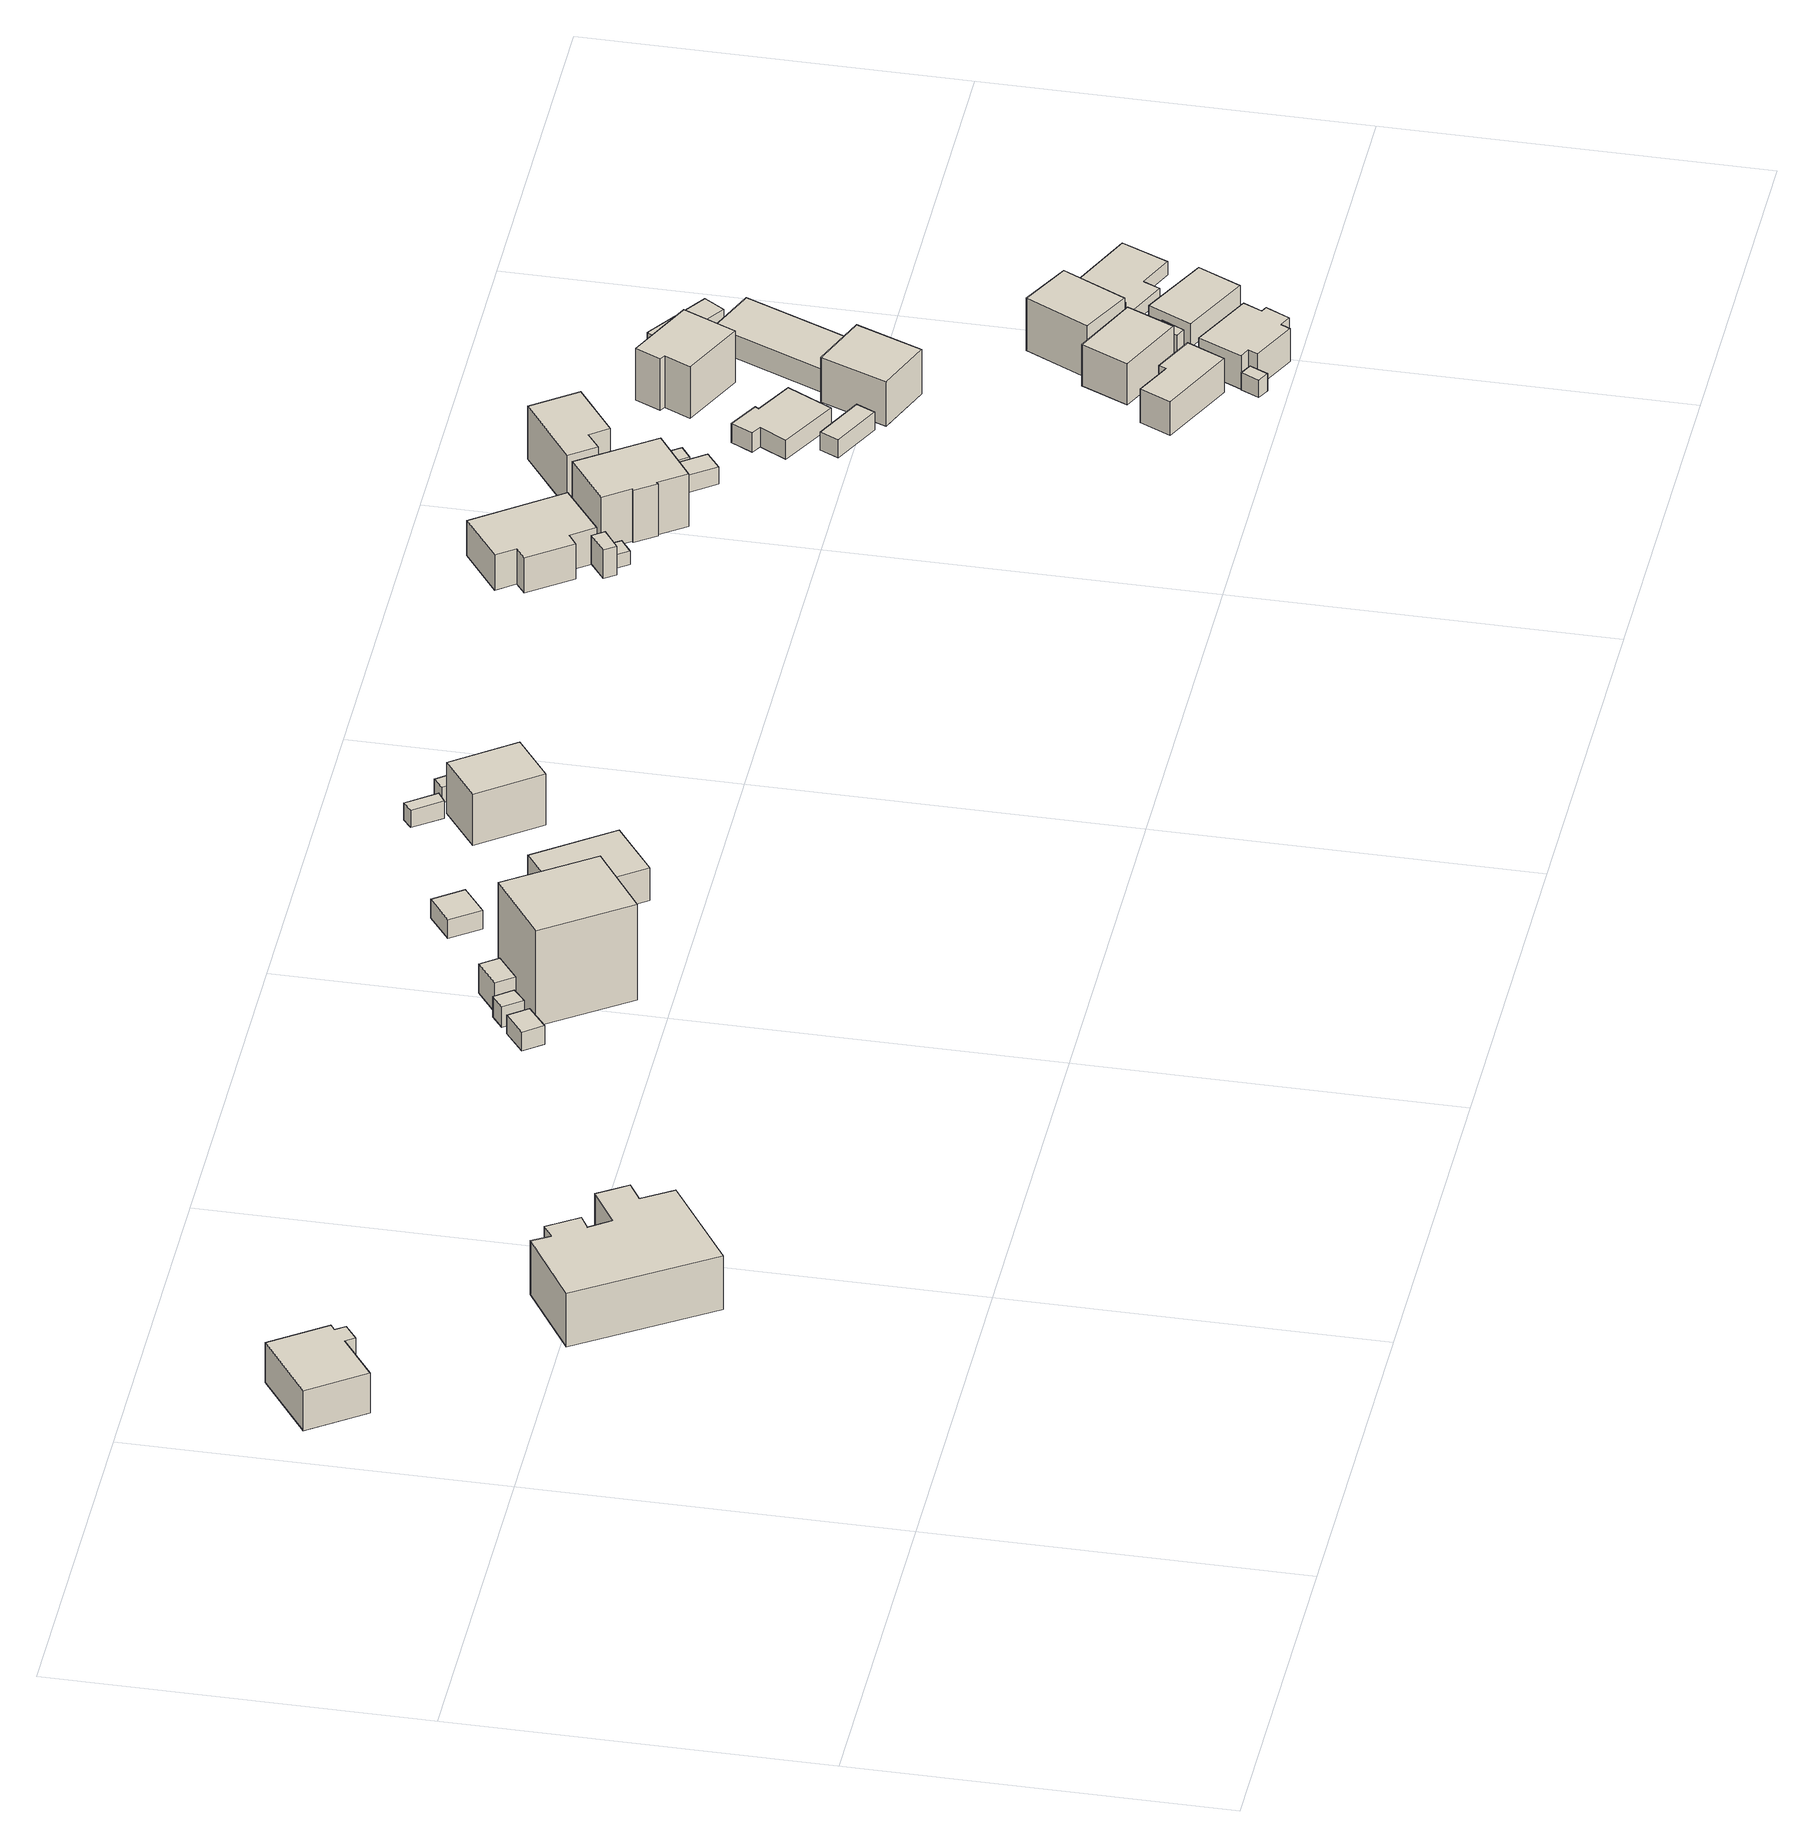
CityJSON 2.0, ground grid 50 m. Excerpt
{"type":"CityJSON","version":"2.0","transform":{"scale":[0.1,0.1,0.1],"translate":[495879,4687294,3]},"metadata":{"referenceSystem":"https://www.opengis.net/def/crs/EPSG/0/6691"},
"CityObjects":{
"building1":{"type":"Building","attributes":{"usage":"411","yearOfConstruction":2002,"measuredHeight":7.2,"storeysAboveGround":1,"storeysBelowGround":9999,"BuildingDetailAttribute.siteArea":223,"BuildingDetailAttribute.totalFloorArea":90,"BuildingDetailAttribute.buildingFootprintArea":94,"BuildingDetailAttribute.buildingRoofEdgeArea":103.8,"BuildingDetailAttribute.buildingStructureOrgType":"1","BuildingDetailAttribute.fireproofStructureType":"1003","BuildingDetailAttribute.urbanPlanType":"21","BuildingDetailAttribute.areaClassificationType":"22","BuildingDetailAttribute.districtsAndZonesType":"5","BuildingDetailAttribute.landUseType":"261","BuildingDetailAttribute.buildingCoverageRate":42,"BuildingDetailAttribute.floorAreaRate":40,"BuildingDetailAttribute.specifiedBuildingCoverageRate":60,"BuildingDetailAttribute.specifiedFloorAreaRate":200,"BuildingDetailAttribute.surveyYear":2018,"BuildingIDAttribute.prefecture":"01","BuildingIDAttribute.city":"01205","RealEstateIDAttribute.realEstateIDOfBuilding":"4302001128869-0000","RealEstateIDAttribute.numberOfRealEstateIDOfLand":1,"RealEstateIDAttribute.realEstateIDOfLand":"4302001126643-0000","RealEstateIDAttribute.matchingScore":96},"geometry":[{"type":"Solid","lod":"1","boundaries":[[[[0,1,2,3,4,5,6,7]],[[6,8,9,7]],[[5,10,8,6]],[[4,11,10,5]],[[3,12,11,4]],[[2,13,12,3]],[[1,14,13,2]],[[0,15,14,1]],[[7,9,15,0]],[[8,10,11,12,13,14,15,9]]]]}]},
"building2":{"type":"Building","attributes":{"usage":"422","yearOfConstruction":1967,"measuredHeight":13.9,"storeysAboveGround":2,"storeysBelowGround":9999,"BuildingDetailAttribute.siteArea":875,"BuildingDetailAttribute.totalFloorArea":484,"BuildingDetailAttribute.buildingFootprintArea":242,"BuildingDetailAttribute.buildingRoofEdgeArea":300.8,"BuildingDetailAttribute.buildingStructureOrgType":"2","BuildingDetailAttribute.fireproofStructureType":"1002","BuildingDetailAttribute.urbanPlanType":"21","BuildingDetailAttribute.areaClassificationType":"22","BuildingDetailAttribute.districtsAndZonesType":"5","BuildingDetailAttribute.landUseType":"261","BuildingDetailAttribute.buildingCoverageRate":28,"BuildingDetailAttribute.floorAreaRate":55,"BuildingDetailAttribute.specifiedBuildingCoverageRate":60,"BuildingDetailAttribute.specifiedFloorAreaRate":200,"BuildingDetailAttribute.surveyYear":2018,"LandSlideRiskAttribute.description":"1","LandSlideRiskAttribute.areaType":"2","BuildingIDAttribute.prefecture":"01","BuildingIDAttribute.city":"01205","RealEstateIDAttribute.realEstateIDOfBuilding":"4302000089594-0000","RealEstateIDAttribute.numberOfRealEstateIDOfLand":2,"RealEstateIDAttribute.realEstateIDOfLand":"4302000094740-0000","RealEstateIDAttribute.matchingScore":83},"geometry":[{"type":"Solid","lod":"1","boundaries":[[[[16,17,18,19,20,21,22,23,24,25,26,27]],[[26,28,29,27]],[[25,30,28,26]],[[24,31,30,25]],[[23,32,31,24]],[[22,33,32,23]],[[21,34,33,22]],[[20,35,34,21]],[[19,36,35,20]],[[18,37,36,19]],[[17,38,37,18]],[[16,39,38,17]],[[27,29,39,16]],[[28,30,31,32,33,34,35,36,37,38,39,29]]]]}]},
"building3":{"type":"Building","attributes":{"usage":"461","yearOfConstruction":"0001","measuredHeight":3,"storeysAboveGround":9999,"storeysBelowGround":9999,"BuildingDetailAttribute.siteArea":-9999,"BuildingDetailAttribute.totalFloorArea":-9999,"BuildingDetailAttribute.buildingFootprintArea":-9999,"BuildingDetailAttribute.buildingRoofEdgeArea":-9999,"BuildingDetailAttribute.buildingStructureOrgType":"9","BuildingDetailAttribute.fireproofStructureType":"1011","BuildingDetailAttribute.urbanPlanType":"21","BuildingDetailAttribute.areaClassificationType":"22","BuildingDetailAttribute.districtsAndZonesType":"99","BuildingDetailAttribute.landUseType":"231","BuildingDetailAttribute.buildingCoverageRate":-9999,"BuildingDetailAttribute.floorAreaRate":-9999,"BuildingDetailAttribute.specifiedBuildingCoverageRate":-9999,"BuildingDetailAttribute.specifiedFloorAreaRate":-9999,"BuildingDetailAttribute.surveyYear":2018,"LandSlideRiskAttribute.description":"1","LandSlideRiskAttribute.areaType":"2","BuildingIDAttribute.prefecture":"01","BuildingIDAttribute.city":"01205"},"geometry":[{"type":"Solid","lod":"1","boundaries":[[[[40,41,42,43]],[[42,44,45,43]],[[41,46,44,42]],[[40,47,46,41]],[[43,45,47,40]],[[44,46,47,45]]]]}]},
"building4":{"type":"Building","attributes":{"usage":"461","yearOfConstruction":"0001","measuredHeight":3.2,"storeysAboveGround":9999,"storeysBelowGround":9999,"BuildingDetailAttribute.siteArea":-9999,"BuildingDetailAttribute.totalFloorArea":-9999,"BuildingDetailAttribute.buildingFootprintArea":-9999,"BuildingDetailAttribute.buildingRoofEdgeArea":-9999,"BuildingDetailAttribute.buildingStructureOrgType":"9","BuildingDetailAttribute.fireproofStructureType":"1011","BuildingDetailAttribute.urbanPlanType":"21","BuildingDetailAttribute.areaClassificationType":"22","BuildingDetailAttribute.districtsAndZonesType":"99","BuildingDetailAttribute.landUseType":"231","BuildingDetailAttribute.buildingCoverageRate":-9999,"BuildingDetailAttribute.floorAreaRate":-9999,"BuildingDetailAttribute.specifiedBuildingCoverageRate":-9999,"BuildingDetailAttribute.specifiedFloorAreaRate":-9999,"BuildingDetailAttribute.surveyYear":2018,"LandSlideRiskAttribute.description":"1","LandSlideRiskAttribute.areaType":"2","BuildingIDAttribute.prefecture":"01","BuildingIDAttribute.city":"01205"},"geometry":[{"type":"Solid","lod":"1","boundaries":[[[[48,49,50,51]],[[50,52,53,51]],[[49,54,52,50]],[[48,55,54,49]],[[51,53,55,48]],[[52,54,55,53]]]]}]},
"building5":{"type":"Building","attributes":{"usage":"461","yearOfConstruction":"0001","measuredHeight":6.5,"storeysAboveGround":9999,"storeysBelowGround":9999,"BuildingDetailAttribute.siteArea":-9999,"BuildingDetailAttribute.totalFloorArea":-9999,"BuildingDetailAttribute.buildingFootprintArea":-9999,"BuildingDetailAttribute.buildingRoofEdgeArea":-9999,"BuildingDetailAttribute.buildingStructureOrgType":"9","BuildingDetailAttribute.fireproofStructureType":"1011","BuildingDetailAttribute.urbanPlanType":"21","BuildingDetailAttribute.areaClassificationType":"22","BuildingDetailAttribute.districtsAndZonesType":"99","BuildingDetailAttribute.landUseType":"231","BuildingDetailAttribute.buildingCoverageRate":-9999,"BuildingDetailAttribute.floorAreaRate":-9999,"BuildingDetailAttribute.specifiedBuildingCoverageRate":-9999,"BuildingDetailAttribute.specifiedFloorAreaRate":-9999,"BuildingDetailAttribute.surveyYear":2018,"LandSlideRiskAttribute.description":"1","LandSlideRiskAttribute.areaType":"2","BuildingIDAttribute.prefecture":"01","BuildingIDAttribute.city":"01205"},"geometry":[{"type":"Solid","lod":"1","boundaries":[[[[56,57,58,59]],[[58,60,61,59]],[[57,62,60,58]],[[56,63,62,57]],[[59,61,63,56]],[[60,62,63,61]]]]}]},
"building6":{"type":"Building","attributes":{"usage":"411","yearOfConstruction":2007,"measuredHeight":18.4,"storeysAboveGround":1,"storeysBelowGround":9999,"BuildingDetailAttribute.siteArea":398,"BuildingDetailAttribute.totalFloorArea":96,"BuildingDetailAttribute.buildingFootprintArea":98,"BuildingDetailAttribute.buildingRoofEdgeArea":152.4,"BuildingDetailAttribute.buildingStructureOrgType":"1","BuildingDetailAttribute.fireproofStructureType":"1003","BuildingDetailAttribute.urbanPlanType":"21","BuildingDetailAttribute.areaClassificationType":"22","BuildingDetailAttribute.districtsAndZonesType":"5","BuildingDetailAttribute.landUseType":"261","BuildingDetailAttribute.buildingCoverageRate":25,"BuildingDetailAttribute.floorAreaRate":24,"BuildingDetailAttribute.specifiedBuildingCoverageRate":60,"BuildingDetailAttribute.specifiedFloorAreaRate":200,"BuildingDetailAttribute.surveyYear":2018,"LandSlideRiskAttribute.description":"1","LandSlideRiskAttribute.areaType":"2","BuildingIDAttribute.prefecture":"01","BuildingIDAttribute.city":"01205","RealEstateIDAttribute.realEstateIDOfBuilding":"4302000089587-0000","RealEstateIDAttribute.numberOfRealEstateIDOfLand":3,"RealEstateIDAttribute.realEstateIDOfLand":"4302000094692-0000","RealEstateIDAttribute.matchingScore":97},"geometry":[{"type":"Solid","lod":"1","boundaries":[[[[64,65,66,67]],[[66,68,69,67]],[[65,70,68,66]],[[64,71,70,65]],[[67,69,71,64]],[[68,70,71,69]]]]}]},
"building7":{"type":"Building","attributes":{"usage":"461","yearOfConstruction":"0001","measuredHeight":3.2,"storeysAboveGround":9999,"storeysBelowGround":9999,"BuildingDetailAttribute.siteArea":-9999,"BuildingDetailAttribute.totalFloorArea":-9999,"BuildingDetailAttribute.buildingFootprintArea":-9999,"BuildingDetailAttribute.buildingRoofEdgeArea":-9999,"BuildingDetailAttribute.buildingStructureOrgType":"9","BuildingDetailAttribute.fireproofStructureType":"1011","BuildingDetailAttribute.urbanPlanType":"21","BuildingDetailAttribute.areaClassificationType":"22","BuildingDetailAttribute.districtsAndZonesType":"99","BuildingDetailAttribute.landUseType":"231","BuildingDetailAttribute.buildingCoverageRate":-9999,"BuildingDetailAttribute.floorAreaRate":-9999,"BuildingDetailAttribute.specifiedBuildingCoverageRate":-9999,"BuildingDetailAttribute.specifiedFloorAreaRate":-9999,"BuildingDetailAttribute.surveyYear":2018,"LandSlideRiskAttribute.description":"1","LandSlideRiskAttribute.areaType":"1","BuildingIDAttribute.prefecture":"01","BuildingIDAttribute.city":"01205"},"geometry":[{"type":"Solid","lod":"1","boundaries":[[[[72,73,74,75]],[[74,76,77,75]],[[73,78,76,74]],[[72,79,78,73]],[[75,77,79,72]],[[76,78,79,77]]]]}]},
"building8":{"type":"Building","attributes":{"usage":"411","yearOfConstruction":"0001","measuredHeight":6,"storeysAboveGround":9999,"storeysBelowGround":9999,"BuildingDetailAttribute.siteArea":397,"BuildingDetailAttribute.totalFloorArea":-9999,"BuildingDetailAttribute.buildingFootprintArea":-9999,"BuildingDetailAttribute.buildingRoofEdgeArea":109.6,"BuildingDetailAttribute.buildingStructureOrgType":"9","BuildingDetailAttribute.fireproofStructureType":"1011","BuildingDetailAttribute.urbanPlanType":"21","BuildingDetailAttribute.areaClassificationType":"22","BuildingDetailAttribute.districtsAndZonesType":"5","BuildingDetailAttribute.landUseType":"261","BuildingDetailAttribute.buildingCoverageRate":-9999,"BuildingDetailAttribute.floorAreaRate":-9999,"BuildingDetailAttribute.specifiedBuildingCoverageRate":60,"BuildingDetailAttribute.specifiedFloorAreaRate":200,"BuildingDetailAttribute.surveyYear":2018,"LandSlideRiskAttribute.description":"1","LandSlideRiskAttribute.areaType":"2","BuildingIDAttribute.prefecture":"01","BuildingIDAttribute.city":"01205","RealEstateIDAttribute.realEstateIDOfBuilding":"4302001142659-0000","RealEstateIDAttribute.numberOfRealEstateIDOfLand":1,"RealEstateIDAttribute.realEstateIDOfLand":"4302001136268-0000","RealEstateIDAttribute.matchingScore":95},"geometry":[{"type":"Solid","lod":"1","boundaries":[[[[80,81,82,83]],[[82,84,85,83]],[[81,86,84,82]],[[80,87,86,81]],[[83,85,87,80]],[[84,86,87,85]]]]}]},
"building9":{"type":"Building","attributes":{"usage":"411","yearOfConstruction":2006,"measuredHeight":8,"storeysAboveGround":1,"storeysBelowGround":9999,"BuildingDetailAttribute.siteArea":245,"BuildingDetailAttribute.totalFloorArea":148,"BuildingDetailAttribute.buildingFootprintArea":77,"BuildingDetailAttribute.buildingRoofEdgeArea":73.9,"BuildingDetailAttribute.buildingStructureOrgType":"1","BuildingDetailAttribute.fireproofStructureType":"1003","BuildingDetailAttribute.urbanPlanType":"21","BuildingDetailAttribute.areaClassificationType":"22","BuildingDetailAttribute.districtsAndZonesType":"5","BuildingDetailAttribute.landUseType":"261","BuildingDetailAttribute.buildingCoverageRate":31,"BuildingDetailAttribute.floorAreaRate":60,"BuildingDetailAttribute.specifiedBuildingCoverageRate":60,"BuildingDetailAttribute.specifiedFloorAreaRate":200,"BuildingDetailAttribute.surveyYear":2018,"TsunamiRiskAttribute.description":"1","TsunamiRiskAttribute.rank":"1","TsunamiRiskAttribute.depth":0.04,"BuildingIDAttribute.prefecture":"01","BuildingIDAttribute.city":"01205","RealEstateIDAttribute.realEstateIDOfBuilding":"4302001138554-0000","RealEstateIDAttribute.numberOfRealEstateIDOfLand":1,"RealEstateIDAttribute.realEstateIDOfLand":"4302001136270-0000","RealEstateIDAttribute.matchingScore":91},"geometry":[{"type":"Solid","lod":"1","boundaries":[[[[88,89,90,91]],[[90,92,93,91]],[[89,94,92,90]],[[88,95,94,89]],[[91,93,95,88]],[[92,94,95,93]]]]}]},
"building10":{"type":"Building","attributes":{"usage":"461","yearOfConstruction":"0001","measuredHeight":2.6,"storeysAboveGround":9999,"storeysBelowGround":9999,"BuildingDetailAttribute.siteArea":-9999,"BuildingDetailAttribute.totalFloorArea":-9999,"BuildingDetailAttribute.buildingFootprintArea":-9999,"BuildingDetailAttribute.buildingRoofEdgeArea":-9999,"BuildingDetailAttribute.buildingStructureOrgType":"9","BuildingDetailAttribute.fireproofStructureType":"1011","BuildingDetailAttribute.urbanPlanType":"21","BuildingDetailAttribute.areaClassificationType":"22","BuildingDetailAttribute.districtsAndZonesType":"99","BuildingDetailAttribute.landUseType":"231","BuildingDetailAttribute.buildingCoverageRate":-9999,"BuildingDetailAttribute.floorAreaRate":-9999,"BuildingDetailAttribute.specifiedBuildingCoverageRate":-9999,"BuildingDetailAttribute.specifiedFloorAreaRate":-9999,"BuildingDetailAttribute.surveyYear":2018,"TsunamiRiskAttribute.description":"1","TsunamiRiskAttribute.rank":"1","TsunamiRiskAttribute.depth":0.04,"LandSlideRiskAttribute.description":"1","LandSlideRiskAttribute.areaType":"1","BuildingIDAttribute.prefecture":"01","BuildingIDAttribute.city":"01205"},"geometry":[{"type":"Solid","lod":"1","boundaries":[[[[96,97,98,99]],[[98,100,101,99]],[[97,102,100,98]],[[96,103,102,97]],[[99,101,103,96]],[[100,102,103,101]]]]}]},
"building11":{"type":"Building","attributes":{"usage":"461","yearOfConstruction":"0001","measuredHeight":2.6,"storeysAboveGround":9999,"storeysBelowGround":9999,"BuildingDetailAttribute.siteArea":-9999,"BuildingDetailAttribute.totalFloorArea":-9999,"BuildingDetailAttribute.buildingFootprintArea":-9999,"BuildingDetailAttribute.buildingRoofEdgeArea":-9999,"BuildingDetailAttribute.buildingStructureOrgType":"9","BuildingDetailAttribute.fireproofStructureType":"1011","BuildingDetailAttribute.urbanPlanType":"21","BuildingDetailAttribute.areaClassificationType":"22","BuildingDetailAttribute.districtsAndZonesType":"99","BuildingDetailAttribute.landUseType":"231","BuildingDetailAttribute.buildingCoverageRate":-9999,"BuildingDetailAttribute.floorAreaRate":-9999,"BuildingDetailAttribute.specifiedBuildingCoverageRate":-9999,"BuildingDetailAttribute.specifiedFloorAreaRate":-9999,"BuildingDetailAttribute.surveyYear":2018,"BuildingIDAttribute.prefecture":"01","BuildingIDAttribute.city":"01205"},"geometry":[{"type":"Solid","lod":"1","boundaries":[[[[104,105,106,107]],[[106,108,109,107]],[[105,110,108,106]],[[104,111,110,105]],[[107,109,111,104]],[[108,110,111,109]]]]}]},
"building12":{"type":"Building","attributes":{"usage":"461","yearOfConstruction":"0001","measuredHeight":5.7,"storeysAboveGround":9999,"storeysBelowGround":9999,"BuildingDetailAttribute.siteArea":-9999,"BuildingDetailAttribute.totalFloorArea":-9999,"BuildingDetailAttribute.buildingFootprintArea":-9999,"BuildingDetailAttribute.buildingRoofEdgeArea":-9999,"BuildingDetailAttribute.buildingStructureOrgType":"9","BuildingDetailAttribute.fireproofStructureType":"1011","BuildingDetailAttribute.urbanPlanType":"21","BuildingDetailAttribute.areaClassificationType":"22","BuildingDetailAttribute.districtsAndZonesType":"99","BuildingDetailAttribute.landUseType":"231","BuildingDetailAttribute.buildingCoverageRate":-9999,"BuildingDetailAttribute.floorAreaRate":-9999,"BuildingDetailAttribute.specifiedBuildingCoverageRate":-9999,"BuildingDetailAttribute.specifiedFloorAreaRate":-9999,"BuildingDetailAttribute.surveyYear":2018,"TsunamiRiskAttribute.description":"1","TsunamiRiskAttribute.rank":"2","TsunamiRiskAttribute.depth":0.79,"BuildingIDAttribute.prefecture":"01","BuildingIDAttribute.city":"01205"},"geometry":[{"type":"Solid","lod":"1","boundaries":[[[[112,113,114,115]],[[114,116,117,115]],[[113,118,116,114]],[[112,119,118,113]],[[115,117,119,112]],[[116,118,119,117]]]]}]},
"building13":{"type":"Building","attributes":{"usage":"461","yearOfConstruction":"0001","measuredHeight":-9999,"storeysAboveGround":9999,"storeysBelowGround":9999,"BuildingDetailAttribute.siteArea":-9999,"BuildingDetailAttribute.totalFloorArea":-9999,"BuildingDetailAttribute.buildingFootprintArea":-9999,"BuildingDetailAttribute.buildingRoofEdgeArea":-9999,"BuildingDetailAttribute.buildingStructureOrgType":"9","BuildingDetailAttribute.fireproofStructureType":"1011","BuildingDetailAttribute.urbanPlanType":"21","BuildingDetailAttribute.areaClassificationType":"22","BuildingDetailAttribute.districtsAndZonesType":"99","BuildingDetailAttribute.landUseType":"231","BuildingDetailAttribute.buildingCoverageRate":-9999,"BuildingDetailAttribute.floorAreaRate":-9999,"BuildingDetailAttribute.specifiedBuildingCoverageRate":-9999,"BuildingDetailAttribute.specifiedFloorAreaRate":-9999,"BuildingDetailAttribute.surveyYear":2018,"TsunamiRiskAttribute.description":"1","TsunamiRiskAttribute.rank":"2","TsunamiRiskAttribute.depth":0.79,"BuildingIDAttribute.prefecture":"01","BuildingIDAttribute.city":"01205"},"geometry":[{"type":"Solid","lod":"1","boundaries":[[[[120,121,122,123]],[[122,124,125,123]],[[121,126,124,122]],[[120,127,126,121]],[[123,125,127,120]],[[124,126,127,125]]]]}]},
"building14":{"type":"Building","attributes":{"usage":"411","yearOfConstruction":2006,"measuredHeight":6.3,"storeysAboveGround":1,"storeysBelowGround":9999,"BuildingDetailAttribute.siteArea":232,"BuildingDetailAttribute.totalFloorArea":101,"BuildingDetailAttribute.buildingFootprintArea":106,"BuildingDetailAttribute.buildingRoofEdgeArea":125.3,"BuildingDetailAttribute.buildingStructureOrgType":"1","BuildingDetailAttribute.fireproofStructureType":"1003","BuildingDetailAttribute.urbanPlanType":"21","BuildingDetailAttribute.areaClassificationType":"22","BuildingDetailAttribute.districtsAndZonesType":"5","BuildingDetailAttribute.landUseType":"261","BuildingDetailAttribute.buildingCoverageRate":46,"BuildingDetailAttribute.floorAreaRate":44,"BuildingDetailAttribute.specifiedBuildingCoverageRate":60,"BuildingDetailAttribute.specifiedFloorAreaRate":200,"BuildingDetailAttribute.surveyYear":2018,"TsunamiRiskAttribute.description":"1","TsunamiRiskAttribute.rank":"2","TsunamiRiskAttribute.depth":0.82,"BuildingIDAttribute.prefecture":"01","BuildingIDAttribute.city":"01205","RealEstateIDAttribute.realEstateIDOfBuilding":"4302001139480-0000","RealEstateIDAttribute.numberOfRealEstateIDOfLand":1,"RealEstateIDAttribute.realEstateIDOfLand":"4302001136248-0000","RealEstateIDAttribute.matchingScore":98},"geometry":[{"type":"Solid","lod":"1","boundaries":[[[[128,129,130,131,132,133,134,135]],[[134,136,137,135]],[[133,138,136,134]],[[132,139,138,133]],[[131,140,139,132]],[[130,141,140,131]],[[129,142,141,130]],[[128,143,142,129]],[[135,137,143,128]],[[136,138,139,140,141,142,143,137]]]]}]},
"building15":{"type":"Building","attributes":{"usage":"411","yearOfConstruction":2006,"measuredHeight":9,"storeysAboveGround":2,"storeysBelowGround":9999,"BuildingDetailAttribute.siteArea":233,"BuildingDetailAttribute.totalFloorArea":134,"BuildingDetailAttribute.buildingFootprintArea":101,"BuildingDetailAttribute.buildingRoofEdgeArea":105.6,"BuildingDetailAttribute.buildingStructureOrgType":"1","BuildingDetailAttribute.fireproofStructureType":"1003","BuildingDetailAttribute.urbanPlanType":"21","BuildingDetailAttribute.areaClassificationType":"22","BuildingDetailAttribute.districtsAndZonesType":"5","BuildingDetailAttribute.landUseType":"261","BuildingDetailAttribute.buildingCoverageRate":43,"BuildingDetailAttribute.floorAreaRate":58,"BuildingDetailAttribute.specifiedBuildingCoverageRate":60,"BuildingDetailAttribute.specifiedFloorAreaRate":200,"BuildingDetailAttribute.surveyYear":2018,"TsunamiRiskAttribute.description":"1","TsunamiRiskAttribute.rank":"2","TsunamiRiskAttribute.depth":0.84,"BuildingIDAttribute.prefecture":"01","BuildingIDAttribute.city":"01205","RealEstateIDAttribute.realEstateIDOfBuilding":"4302001140085-0000","RealEstateIDAttribute.numberOfRealEstateIDOfLand":1,"RealEstateIDAttribute.realEstateIDOfLand":"4302001136247-0000","RealEstateIDAttribute.matchingScore":91},"geometry":[{"type":"Solid","lod":"1","boundaries":[[[[144,145,146,147,148,149,150,151]],[[150,152,153,151]],[[149,154,152,150]],[[148,155,154,149]],[[147,156,155,148]],[[146,157,156,147]],[[145,158,157,146]],[[144,159,158,145]],[[151,153,159,144]],[[152,154,155,156,157,158,159,153]]]]}]},
"building16":{"type":"Building","attributes":{"usage":"461","yearOfConstruction":"0001","measuredHeight":3.4,"storeysAboveGround":9999,"storeysBelowGround":9999,"BuildingDetailAttribute.siteArea":-9999,"BuildingDetailAttribute.totalFloorArea":-9999,"BuildingDetailAttribute.buildingFootprintArea":-9999,"BuildingDetailAttribute.buildingRoofEdgeArea":-9999,"BuildingDetailAttribute.buildingStructureOrgType":"9","BuildingDetailAttribute.fireproofStructureType":"1011","BuildingDetailAttribute.urbanPlanType":"21","BuildingDetailAttribute.areaClassificationType":"22","BuildingDetailAttribute.districtsAndZonesType":"99","BuildingDetailAttribute.landUseType":"231","BuildingDetailAttribute.buildingCoverageRate":-9999,"BuildingDetailAttribute.floorAreaRate":-9999,"BuildingDetailAttribute.specifiedBuildingCoverageRate":-9999,"BuildingDetailAttribute.specifiedFloorAreaRate":-9999,"BuildingDetailAttribute.surveyYear":2018,"TsunamiRiskAttribute.description":"1","TsunamiRiskAttribute.rank":"2","TsunamiRiskAttribute.depth":0.86,"BuildingIDAttribute.prefecture":"01","BuildingIDAttribute.city":"01205"},"geometry":[{"type":"Solid","lod":"1","boundaries":[[[[160,161,162,163]],[[162,164,165,163]],[[161,166,164,162]],[[160,167,166,161]],[[163,165,167,160]],[[164,166,167,165]]]]}]},
"building17":{"type":"Building","attributes":{"usage":"461","yearOfConstruction":"0001","measuredHeight":2.7,"storeysAboveGround":9999,"storeysBelowGround":9999,"BuildingDetailAttribute.siteArea":-9999,"BuildingDetailAttribute.totalFloorArea":-9999,"BuildingDetailAttribute.buildingFootprintArea":-9999,"BuildingDetailAttribute.buildingRoofEdgeArea":-9999,"BuildingDetailAttribute.buildingStructureOrgType":"9","BuildingDetailAttribute.fireproofStructureType":"1011","BuildingDetailAttribute.urbanPlanType":"21","BuildingDetailAttribute.areaClassificationType":"22","BuildingDetailAttribute.districtsAndZonesType":"99","BuildingDetailAttribute.landUseType":"231","BuildingDetailAttribute.buildingCoverageRate":-9999,"BuildingDetailAttribute.floorAreaRate":-9999,"BuildingDetailAttribute.specifiedBuildingCoverageRate":-9999,"BuildingDetailAttribute.specifiedFloorAreaRate":-9999,"BuildingDetailAttribute.surveyYear":2018,"TsunamiRiskAttribute.description":"1","TsunamiRiskAttribute.rank":"2","TsunamiRiskAttribute.depth":0.96,"BuildingIDAttribute.prefecture":"01","BuildingIDAttribute.city":"01205"},"geometry":[{"type":"Solid","lod":"1","boundaries":[[[[168,169,170,171]],[[170,172,173,171]],[[169,174,172,170]],[[168,175,174,169]],[[171,173,175,168]],[[172,174,175,173]]]]}]},
"building18":{"type":"Building","attributes":{"usage":"411","yearOfConstruction":2007,"measuredHeight":8.5,"storeysAboveGround":2,"storeysBelowGround":9999,"BuildingDetailAttribute.siteArea":233,"BuildingDetailAttribute.totalFloorArea":116,"BuildingDetailAttribute.buildingFootprintArea":70,"BuildingDetailAttribute.buildingRoofEdgeArea":72.6,"BuildingDetailAttribute.buildingStructureOrgType":"1","BuildingDetailAttribute.fireproofStructureType":"1003","BuildingDetailAttribute.urbanPlanType":"21","BuildingDetailAttribute.areaClassificationType":"22","BuildingDetailAttribute.districtsAndZonesType":"5","BuildingDetailAttribute.landUseType":"261","BuildingDetailAttribute.buildingCoverageRate":30,"BuildingDetailAttribute.floorAreaRate":50,"BuildingDetailAttribute.specifiedBuildingCoverageRate":60,"BuildingDetailAttribute.specifiedFloorAreaRate":200,"BuildingDetailAttribute.surveyYear":2018,"TsunamiRiskAttribute.description":"1","TsunamiRiskAttribute.rank":"2","TsunamiRiskAttribute.depth":1.21,"BuildingIDAttribute.prefecture":"01","BuildingIDAttribute.city":"01205","RealEstateIDAttribute.realEstateIDOfBuilding":"4302001141878-0000","RealEstateIDAttribute.numberOfRealEstateIDOfLand":1,"RealEstateIDAttribute.realEstateIDOfLand":"4302001136246-0000","RealEstateIDAttribute.matchingScore":92},"geometry":[{"type":"Solid","lod":"1","boundaries":[[[[176,177,178,179,180,181]],[[180,182,183,181]],[[179,184,182,180]],[[178,185,184,179]],[[177,186,185,178]],[[176,187,186,177]],[[181,183,187,176]],[[182,184,185,186,187,183]]]]}]},
"building19":{"type":"Building","attributes":{"usage":"411","yearOfConstruction":1977,"measuredHeight":6.6,"storeysAboveGround":2,"storeysBelowGround":9999,"BuildingDetailAttribute.siteArea":146,"BuildingDetailAttribute.totalFloorArea":71,"BuildingDetailAttribute.buildingFootprintArea":42,"BuildingDetailAttribute.buildingRoofEdgeArea":57.4,"BuildingDetailAttribute.buildingStructureOrgType":"1","BuildingDetailAttribute.fireproofStructureType":"1003","BuildingDetailAttribute.urbanPlanType":"21","BuildingDetailAttribute.areaClassificationType":"22","BuildingDetailAttribute.districtsAndZonesType":"5","BuildingDetailAttribute.landUseType":"261","BuildingDetailAttribute.buildingCoverageRate":29,"BuildingDetailAttribute.floorAreaRate":49,"BuildingDetailAttribute.specifiedBuildingCoverageRate":60,"BuildingDetailAttribute.specifiedFloorAreaRate":200,"BuildingDetailAttribute.surveyYear":2018,"LandSlideRiskAttribute.description":"1","LandSlideRiskAttribute.areaType":"2","BuildingIDAttribute.prefecture":"01","BuildingIDAttribute.city":"01205","RealEstateIDAttribute.realEstateIDOfBuilding":"4302000089657-0000","RealEstateIDAttribute.numberOfRealEstateIDOfLand":1,"RealEstateIDAttribute.realEstateIDOfLand":"4302000094809-0000","RealEstateIDAttribute.matchingScore":96},"geometry":[{"type":"Solid","lod":"1","boundaries":[[[[188,189,190,191,192,193]],[[192,194,195,193]],[[191,196,194,192]],[[190,197,196,191]],[[189,198,197,190]],[[188,199,198,189]],[[193,195,199,188]],[[194,196,197,198,199,195]]]]}]},
"building20":{"type":"Building","attributes":{"usage":"461","yearOfConstruction":"0001","measuredHeight":2.9,"storeysAboveGround":9999,"storeysBelowGround":9999,"BuildingDetailAttribute.siteArea":-9999,"BuildingDetailAttribute.totalFloorArea":-9999,"BuildingDetailAttribute.buildingFootprintArea":-9999,"BuildingDetailAttribute.buildingRoofEdgeArea":-9999,"BuildingDetailAttribute.buildingStructureOrgType":"9","BuildingDetailAttribute.fireproofStructureType":"1011","BuildingDetailAttribute.urbanPlanType":"21","BuildingDetailAttribute.areaClassificationType":"22","BuildingDetailAttribute.districtsAndZonesType":"99","BuildingDetailAttribute.landUseType":"231","BuildingDetailAttribute.buildingCoverageRate":-9999,"BuildingDetailAttribute.floorAreaRate":-9999,"BuildingDetailAttribute.specifiedBuildingCoverageRate":-9999,"BuildingDetailAttribute.specifiedFloorAreaRate":-9999,"BuildingDetailAttribute.surveyYear":2018,"TsunamiRiskAttribute.description":"1","TsunamiRiskAttribute.rank":"2","TsunamiRiskAttribute.depth":0.78,"LandSlideRiskAttribute.description":"1","LandSlideRiskAttribute.areaType":"1","BuildingIDAttribute.prefecture":"01","BuildingIDAttribute.city":"01205"},"geometry":[{"type":"Solid","lod":"1","boundaries":[[[[200,201,202,203]],[[202,204,205,203]],[[201,206,204,202]],[[200,207,206,201]],[[203,205,207,200]],[[204,206,207,205]]]]}]},
"building21":{"type":"Building","attributes":{"usage":"461","yearOfConstruction":"0001","measuredHeight":3.2,"storeysAboveGround":9999,"storeysBelowGround":9999,"BuildingDetailAttribute.siteArea":-9999,"BuildingDetailAttribute.totalFloorArea":-9999,"BuildingDetailAttribute.buildingFootprintArea":-9999,"BuildingDetailAttribute.buildingRoofEdgeArea":-9999,"BuildingDetailAttribute.buildingStructureOrgType":"9","BuildingDetailAttribute.fireproofStructureType":"1011","BuildingDetailAttribute.urbanPlanType":"21","BuildingDetailAttribute.areaClassificationType":"22","BuildingDetailAttribute.districtsAndZonesType":"99","BuildingDetailAttribute.landUseType":"231","BuildingDetailAttribute.buildingCoverageRate":-9999,"BuildingDetailAttribute.floorAreaRate":-9999,"BuildingDetailAttribute.specifiedBuildingCoverageRate":-9999,"BuildingDetailAttribute.specifiedFloorAreaRate":-9999,"BuildingDetailAttribute.surveyYear":2018,"LandSlideRiskAttribute.description":"1","LandSlideRiskAttribute.areaType":"2","BuildingIDAttribute.prefecture":"01","BuildingIDAttribute.city":"01205"},"geometry":[{"type":"Solid","lod":"1","boundaries":[[[[208,209,210,211]],[[210,212,213,211]],[[209,214,212,210]],[[208,215,214,209]],[[211,213,215,208]],[[212,214,215,213]]]]}]},
"building22":{"type":"Building","attributes":{"usage":"411","yearOfConstruction":2006,"measuredHeight":8.9,"storeysAboveGround":2,"storeysBelowGround":9999,"BuildingDetailAttribute.siteArea":222,"BuildingDetailAttribute.totalFloorArea":111,"BuildingDetailAttribute.buildingFootprintArea":59,"BuildingDetailAttribute.buildingRoofEdgeArea":66.5,"BuildingDetailAttribute.buildingStructureOrgType":"1","BuildingDetailAttribute.fireproofStructureType":"1003","BuildingDetailAttribute.urbanPlanType":"21","BuildingDetailAttribute.areaClassificationType":"22","BuildingDetailAttribute.districtsAndZonesType":"5","BuildingDetailAttribute.landUseType":"261","BuildingDetailAttribute.buildingCoverageRate":27,"BuildingDetailAttribute.floorAreaRate":50,"BuildingDetailAttribute.specifiedBuildingCoverageRate":60,"BuildingDetailAttribute.specifiedFloorAreaRate":200,"BuildingDetailAttribute.surveyYear":2018,"TsunamiRiskAttribute.description":"1","TsunamiRiskAttribute.rank":"2","TsunamiRiskAttribute.depth":0.78,"LandSlideRiskAttribute.description":"1","LandSlideRiskAttribute.areaType":"1","BuildingIDAttribute.prefecture":"01","BuildingIDAttribute.city":"01205","RealEstateIDAttribute.realEstateIDOfBuilding":"4302001140120-0000","RealEstateIDAttribute.numberOfRealEstateIDOfLand":1,"RealEstateIDAttribute.realEstateIDOfLand":"4302001136242-0000","RealEstateIDAttribute.matchingScore":96},"geometry":[{"type":"Solid","lod":"1","boundaries":[[[[216,217,218,219,220,221,222,223]],[[222,224,225,223]],[[221,226,224,222]],[[220,227,226,221]],[[219,228,227,220]],[[218,229,228,219]],[[217,230,229,218]],[[216,231,230,217]],[[223,225,231,216]],[[224,226,227,228,229,230,231,225]]]]}]},
"building23":{"type":"Building","attributes":{"usage":"411","yearOfConstruction":1995,"measuredHeight":7.7,"storeysAboveGround":2,"storeysBelowGround":9999,"BuildingDetailAttribute.siteArea":168,"BuildingDetailAttribute.totalFloorArea":97,"BuildingDetailAttribute.buildingFootprintArea":58,"BuildingDetailAttribute.buildingRoofEdgeArea":66.5,"BuildingDetailAttribute.buildingStructureOrgType":"1","BuildingDetailAttribute.fireproofStructureType":"1003","BuildingDetailAttribute.urbanPlanType":"21","BuildingDetailAttribute.areaClassificationType":"22","BuildingDetailAttribute.districtsAndZonesType":"5","BuildingDetailAttribute.landUseType":"261","BuildingDetailAttribute.buildingCoverageRate":35,"BuildingDetailAttribute.floorAreaRate":58,"BuildingDetailAttribute.specifiedBuildingCoverageRate":60,"BuildingDetailAttribute.specifiedFloorAreaRate":200,"BuildingDetailAttribute.surveyYear":2018,"LandSlideRiskAttribute.description":"1","LandSlideRiskAttribute.areaType":"1","BuildingIDAttribute.prefecture":"01","BuildingIDAttribute.city":"01205","RealEstateIDAttribute.realEstateIDOfBuilding":"4302001105097-0000","RealEstateIDAttribute.numberOfRealEstateIDOfLand":1,"RealEstateIDAttribute.realEstateIDOfLand":"4302001104606-0000","RealEstateIDAttribute.matchingScore":95},"geometry":[{"type":"Solid","lod":"1","boundaries":[[[[232,233,234,235]],[[234,236,237,235]],[[233,238,236,234]],[[232,239,238,233]],[[235,237,239,232]],[[236,238,239,237]]]]}]},
"building24":{"type":"Building","attributes":{"usage":"411","yearOfConstruction":1977,"measuredHeight":6.7,"storeysAboveGround":2,"storeysBelowGround":9999,"BuildingDetailAttribute.siteArea":146,"BuildingDetailAttribute.totalFloorArea":84,"BuildingDetailAttribute.buildingFootprintArea":49,"BuildingDetailAttribute.buildingRoofEdgeArea":88.4,"BuildingDetailAttribute.buildingStructureOrgType":"1","BuildingDetailAttribute.fireproofStructureType":"1003","BuildingDetailAttribute.urbanPlanType":"21","BuildingDetailAttribute.areaClassificationType":"22","BuildingDetailAttribute.districtsAndZonesType":"5","BuildingDetailAttribute.landUseType":"261","BuildingDetailAttribute.buildingCoverageRate":34,"BuildingDetailAttribute.floorAreaRate":58,"BuildingDetailAttribute.specifiedBuildingCoverageRate":60,"BuildingDetailAttribute.specifiedFloorAreaRate":200,"BuildingDetailAttribute.surveyYear":2018,"LandSlideRiskAttribute.description":"1","LandSlideRiskAttribute.areaType":"2","BuildingIDAttribute.prefecture":"01","BuildingIDAttribute.city":"01205"},"geometry":[{"type":"Solid","lod":"1","boundaries":[[[[240,241,242,243,244,245,246,247,248,249]],[[248,250,251,249]],[[247,252,250,248]],[[246,253,252,247]],[[245,254,253,246]],[[244,255,254,245]],[[243,256,255,244]],[[242,257,256,243]],[[241,258,257,242]],[[240,259,258,241]],[[249,251,259,240]],[[250,252,253,254,255,256,257,258,259,251]]]]}]},
"building25":{"type":"Building","attributes":{"usage":"411","yearOfConstruction":1979,"measuredHeight":8.6,"storeysAboveGround":2,"storeysBelowGround":9999,"BuildingDetailAttribute.siteArea":102,"BuildingDetailAttribute.totalFloorArea":117,"BuildingDetailAttribute.buildingFootprintArea":79,"BuildingDetailAttribute.buildingRoofEdgeArea":76.7,"BuildingDetailAttribute.buildingStructureOrgType":"1","BuildingDetailAttribute.fireproofStructureType":"1003","BuildingDetailAttribute.urbanPlanType":"21","BuildingDetailAttribute.areaClassificationType":"22","BuildingDetailAttribute.districtsAndZonesType":"5","BuildingDetailAttribute.landUseType":"261","BuildingDetailAttribute.buildingCoverageRate":77,"BuildingDetailAttribute.floorAreaRate":115,"BuildingDetailAttribute.specifiedBuildingCoverageRate":60,"BuildingDetailAttribute.specifiedFloorAreaRate":200,"BuildingDetailAttribute.surveyYear":2018,"TsunamiRiskAttribute.description":"1","TsunamiRiskAttribute.rank":"1","TsunamiRiskAttribute.depth":0.18,"LandSlideRiskAttribute.description":"1","LandSlideRiskAttribute.areaType":"1","BuildingIDAttribute.prefecture":"01","BuildingIDAttribute.city":"01205"},"geometry":[{"type":"Solid","lod":"1","boundaries":[[[[260,261,262,263]],[[262,264,265,263]],[[261,266,264,262]],[[260,267,266,261]],[[263,265,267,260]],[[264,266,267,265]]]]}]},
"building26":{"type":"Building","attributes":{"usage":"461","yearOfConstruction":"0001","measuredHeight":3.3,"storeysAboveGround":9999,"storeysBelowGround":9999,"BuildingDetailAttribute.siteArea":-9999,"BuildingDetailAttribute.totalFloorArea":-9999,"BuildingDetailAttribute.buildingFootprintArea":-9999,"BuildingDetailAttribute.buildingRoofEdgeArea":-9999,"BuildingDetailAttribute.buildingStructureOrgType":"9","BuildingDetailAttribute.fireproofStructureType":"1011","BuildingDetailAttribute.urbanPlanType":"21","BuildingDetailAttribute.areaClassificationType":"22","BuildingDetailAttribute.districtsAndZonesType":"99","BuildingDetailAttribute.landUseType":"231","BuildingDetailAttribute.buildingCoverageRate":-9999,"BuildingDetailAttribute.floorAreaRate":-9999,"BuildingDetailAttribute.specifiedBuildingCoverageRate":-9999,"BuildingDetailAttribute.specifiedFloorAreaRate":-9999,"BuildingDetailAttribute.surveyYear":2018,"LandSlideRiskAttribute.description":"1","LandSlideRiskAttribute.areaType":"1","BuildingIDAttribute.prefecture":"01","BuildingIDAttribute.city":"01205"},"geometry":[{"type":"Solid","lod":"1","boundaries":[[[[268,269,270,271]],[[270,272,273,271]],[[269,274,272,270]],[[268,275,274,269]],[[271,273,275,268]],[[272,274,275,273]]]]}]},
"building27":{"type":"Building","attributes":{"usage":"411","yearOfConstruction":2005,"measuredHeight":9.6,"storeysAboveGround":2,"storeysBelowGround":9999,"BuildingDetailAttribute.siteArea":202,"BuildingDetailAttribute.totalFloorArea":111,"BuildingDetailAttribute.buildingFootprintArea":67,"BuildingDetailAttribute.buildingRoofEdgeArea":75.2,"BuildingDetailAttribute.buildingStructureOrgType":"1","BuildingDetailAttribute.fireproofStructureType":"1003","BuildingDetailAttribute.urbanPlanType":"21","BuildingDetailAttribute.areaClassificationType":"22","BuildingDetailAttribute.districtsAndZonesType":"5","BuildingDetailAttribute.landUseType":"261","BuildingDetailAttribute.buildingCoverageRate":33,"BuildingDetailAttribute.floorAreaRate":55,"BuildingDetailAttribute.specifiedBuildingCoverageRate":60,"BuildingDetailAttribute.specifiedFloorAreaRate":200,"BuildingDetailAttribute.surveyYear":2018,"TsunamiRiskAttribute.description":"1","TsunamiRiskAttribute.rank":"2","TsunamiRiskAttribute.depth":1.43,"BuildingIDAttribute.prefecture":"01","BuildingIDAttribute.city":"01205","RealEstateIDAttribute.realEstateIDOfBuilding":"4302001138234-0000","RealEstateIDAttribute.numberOfRealEstateIDOfLand":1,"RealEstateIDAttribute.realEstateIDOfLand":"4302001136240-0000","RealEstateIDAttribute.matchingScore":96},"geometry":[{"type":"Solid","lod":"1","boundaries":[[[[276,277,278,279,280,281]],[[280,282,283,281]],[[279,284,282,280]],[[278,285,284,279]],[[277,286,285,278]],[[276,287,286,277]],[[281,283,287,276]],[[282,284,285,286,287,283]]]]}]},
"building28":{"type":"Building","attributes":{"usage":"411","yearOfConstruction":1997,"measuredHeight":9.4,"storeysAboveGround":2,"storeysBelowGround":9999,"BuildingDetailAttribute.siteArea":168,"BuildingDetailAttribute.totalFloorArea":108,"BuildingDetailAttribute.buildingFootprintArea":60,"BuildingDetailAttribute.buildingRoofEdgeArea":69.8,"BuildingDetailAttribute.buildingStructureOrgType":"1","BuildingDetailAttribute.fireproofStructureType":"1003","BuildingDetailAttribute.urbanPlanType":"21","BuildingDetailAttribute.areaClassificationType":"22","BuildingDetailAttribute.districtsAndZonesType":"5","BuildingDetailAttribute.landUseType":"261","BuildingDetailAttribute.buildingCoverageRate":36,"BuildingDetailAttribute.floorAreaRate":64,"BuildingDetailAttribute.specifiedBuildingCoverageRate":60,"BuildingDetailAttribute.specifiedFloorAreaRate":200,"BuildingDetailAttribute.surveyYear":2018,"TsunamiRiskAttribute.description":"1","TsunamiRiskAttribute.rank":"1","TsunamiRiskAttribute.depth":0.2,"LandSlideRiskAttribute.description":"1","LandSlideRiskAttribute.areaType":"1","BuildingIDAttribute.prefecture":"01","BuildingIDAttribute.city":"01205","RealEstateIDAttribute.realEstateIDOfBuilding":"4302001108898-0000","RealEstateIDAttribute.numberOfRealEstateIDOfLand":1,"RealEstateIDAttribute.realEstateIDOfLand":"4302000094795-0000","RealEstateIDAttribute.matchingScore":95},"geometry":[{"type":"Solid","lod":"1","boundaries":[[[[288,289,290,291]],[[290,292,293,291]],[[289,294,292,290]],[[288,295,294,289]],[[291,293,295,288]],[[292,294,295,293]]]]}]},
"building29":{"type":"Building","attributes":{"usage":"411","yearOfConstruction":1977,"measuredHeight":6.7,"storeysAboveGround":2,"storeysBelowGround":9999,"BuildingDetailAttribute.siteArea":132,"BuildingDetailAttribute.totalFloorArea":83,"BuildingDetailAttribute.buildingFootprintArea":49,"BuildingDetailAttribute.buildingRoofEdgeArea":64.4,"BuildingDetailAttribute.buildingStructureOrgType":"1","BuildingDetailAttribute.fireproofStructureType":"1003","BuildingDetailAttribute.urbanPlanType":"21","BuildingDetailAttribute.areaClassificationType":"22","BuildingDetailAttribute.districtsAndZonesType":"5","BuildingDetailAttribute.landUseType":"261","BuildingDetailAttribute.buildingCoverageRate":37,"BuildingDetailAttribute.floorAreaRate":63,"BuildingDetailAttribute.specifiedBuildingCoverageRate":60,"BuildingDetailAttribute.specifiedFloorAreaRate":200,"BuildingDetailAttribute.surveyYear":2018,"LandSlideRiskAttribute.description":"1","LandSlideRiskAttribute.areaType":"1","BuildingIDAttribute.prefecture":"01","BuildingIDAttribute.city":"01205","RealEstateIDAttribute.realEstateIDOfBuilding":"4302000089655-0000","RealEstateIDAttribute.numberOfRealEstateIDOfLand":1,"RealEstateIDAttribute.realEstateIDOfLand":"4302000094807-0000","RealEstateIDAttribute.matchingScore":93},"geometry":[{"type":"Solid","lod":"1","boundaries":[[[[296,297,298,299]],[[298,300,301,299]],[[297,302,300,298]],[[296,303,302,297]],[[299,301,303,296]],[[300,302,303,301]]]]}]},
"building30":{"type":"Building","attributes":{"usage":"461","yearOfConstruction":"0001","measuredHeight":4.5,"storeysAboveGround":9999,"storeysBelowGround":9999,"BuildingDetailAttribute.siteArea":-9999,"BuildingDetailAttribute.totalFloorArea":-9999,"BuildingDetailAttribute.buildingFootprintArea":-9999,"BuildingDetailAttribute.buildingRoofEdgeArea":-9999,"BuildingDetailAttribute.buildingStructureOrgType":"9","BuildingDetailAttribute.fireproofStructureType":"1011","BuildingDetailAttribute.urbanPlanType":"21","BuildingDetailAttribute.areaClassificationType":"22","BuildingDetailAttribute.districtsAndZonesType":"99","BuildingDetailAttribute.landUseType":"231","BuildingDetailAttribute.buildingCoverageRate":-9999,"BuildingDetailAttribute.floorAreaRate":-9999,"BuildingDetailAttribute.specifiedBuildingCoverageRate":-9999,"BuildingDetailAttribute.specifiedFloorAreaRate":-9999,"BuildingDetailAttribute.surveyYear":2018,"LandSlideRiskAttribute.description":"1","LandSlideRiskAttribute.areaType":"1","BuildingIDAttribute.prefecture":"01","BuildingIDAttribute.city":"01205"},"geometry":[{"type":"Solid","lod":"1","boundaries":[[[[304,305,306,307]],[[306,308,309,307]],[[305,310,308,306]],[[304,311,310,305]],[[307,309,311,304]],[[308,310,311,309]]]]}]},
"building31":{"type":"Building","attributes":{"usage":"411","yearOfConstruction":1959,"measuredHeight":5.2,"storeysAboveGround":2,"storeysBelowGround":9999,"BuildingDetailAttribute.siteArea":213,"BuildingDetailAttribute.totalFloorArea":96,"BuildingDetailAttribute.buildingFootprintArea":74,"BuildingDetailAttribute.buildingRoofEdgeArea":120.1,"BuildingDetailAttribute.buildingStructureOrgType":"1","BuildingDetailAttribute.fireproofStructureType":"1003","BuildingDetailAttribute.urbanPlanType":"21","BuildingDetailAttribute.areaClassificationType":"22","BuildingDetailAttribute.districtsAndZonesType":"5","BuildingDetailAttribute.landUseType":"261","BuildingDetailAttribute.buildingCoverageRate":35,"BuildingDetailAttribute.floorAreaRate":45,"BuildingDetailAttribute.specifiedBuildingCoverageRate":60,"BuildingDetailAttribute.specifiedFloorAreaRate":200,"BuildingDetailAttribute.surveyYear":2018,"TsunamiRiskAttribute.description":"1","TsunamiRiskAttribute.rank":"2","TsunamiRiskAttribute.depth":1.9,"BuildingIDAttribute.prefecture":"01","BuildingIDAttribute.city":"01205","RealEstateIDAttribute.realEstateIDOfBuilding":"4302000089637-0000","RealEstateIDAttribute.numberOfRealEstateIDOfLand":64,"RealEstateIDAttribute.realEstateIDOfLand":"4302000094766-0000","RealEstateIDAttribute.matchingScore":89},"geometry":[{"type":"Solid","lod":"1","boundaries":[[[[312,313,314,315]],[[314,316,317,315]],[[313,318,316,314]],[[312,319,318,313]],[[315,317,319,312]],[[316,318,319,317]]]]}]},
"building32":{"type":"Building","attributes":{"usage":"411","yearOfConstruction":1977,"measuredHeight":-9999,"storeysAboveGround":2,"storeysBelowGround":9999,"BuildingDetailAttribute.siteArea":131,"BuildingDetailAttribute.totalFloorArea":83,"BuildingDetailAttribute.buildingFootprintArea":49,"BuildingDetailAttribute.buildingRoofEdgeArea":91.2,"BuildingDetailAttribute.buildingStructureOrgType":"1","BuildingDetailAttribute.fireproofStructureType":"1003","BuildingDetailAttribute.urbanPlanType":"21","BuildingDetailAttribute.areaClassificationType":"22","BuildingDetailAttribute.districtsAndZonesType":"5","BuildingDetailAttribute.landUseType":"261","BuildingDetailAttribute.buildingCoverageRate":37,"BuildingDetailAttribute.floorAreaRate":63,"BuildingDetailAttribute.specifiedBuildingCoverageRate":60,"BuildingDetailAttribute.specifiedFloorAreaRate":200,"BuildingDetailAttribute.surveyYear":2018,"LandSlideRiskAttribute.description":"1","LandSlideRiskAttribute.areaType":"1","BuildingIDAttribute.prefecture":"01","BuildingIDAttribute.city":"01205"},"geometry":[{"type":"Solid","lod":"1","boundaries":[[[[320,321,322,323,324,325]],[[324,326,327,325]],[[323,328,326,324]],[[322,329,328,323]],[[321,330,329,322]],[[320,331,330,321]],[[325,327,331,320]],[[326,328,329,330,331,327]]]]}]},
"building33":{"type":"Building","attributes":{"usage":"461","yearOfConstruction":"0001","measuredHeight":-9999,"storeysAboveGround":9999,"storeysBelowGround":9999,"BuildingDetailAttribute.siteArea":-9999,"BuildingDetailAttribute.totalFloorArea":-9999,"BuildingDetailAttribute.buildingFootprintArea":-9999,"BuildingDetailAttribute.buildingRoofEdgeArea":-9999,"BuildingDetailAttribute.buildingStructureOrgType":"9","BuildingDetailAttribute.fireproofStructureType":"1011","BuildingDetailAttribute.urbanPlanType":"21","BuildingDetailAttribute.areaClassificationType":"22","BuildingDetailAttribute.districtsAndZonesType":"99","BuildingDetailAttribute.landUseType":"231","BuildingDetailAttribute.buildingCoverageRate":-9999,"BuildingDetailAttribute.floorAreaRate":-9999,"BuildingDetailAttribute.specifiedBuildingCoverageRate":-9999,"BuildingDetailAttribute.specifiedFloorAreaRate":-9999,"BuildingDetailAttribute.surveyYear":2018,"TsunamiRiskAttribute.description":"1","TsunamiRiskAttribute.rank":"2","TsunamiRiskAttribute.depth":2.09,"BuildingIDAttribute.prefecture":"01","BuildingIDAttribute.city":"01205"},"geometry":[{"type":"Solid","lod":"1","boundaries":[[[[332,333,334,335]],[[334,336,337,335]],[[333,338,336,334]],[[332,339,338,333]],[[335,337,339,332]],[[336,338,339,337]]]]}]}
},
"vertices":[
[95,829,52],[146,757,52],[138,751,52],[147,738,52],[125,722,52],[116,734,52],[56,691,52],[4,764,52],[56,691,112],[4,764,112],[116,734,112],[125,722,112],[147,738,112],[138,751,112],[146,757,112],[95,829,112],
[270,532,101],[284,509,101],[303,521,101],[330,480,101],[311,469,101],[331,441,101],[382,473,101],[408,434,101],[382,418,101],[408,377,101],[283,294,101],[170,468,101],[283,294,182],[170,468,182],[408,377,182],[382,418,182],[408,434,182],[382,473,182],[331,441,182],[311,469,182],[330,480,182],[303,521,182],[284,509,182],[270,532,182],
[839,623,64],[820,648,64],[852,673,64],[871,648,64],[852,673,92],[871,648,92],[820,648,92],[839,623,92],
[888,658,60],[869,682,60],[889,697,60],[907,674,60],[889,697,91],[907,674,91],[869,682,91],[888,658,91],
[924,675,54],[907,698,54],[943,725,54],[960,702,54],[943,725,98],[960,702,98],[907,698,98],[924,675,98],
[987,709,48],[1065,597,48],[973,533,48],[895,645,48],[973,533,192],[895,645,192],[1065,597,192],[987,709,192],
[1121,819,29],[1149,781,29],[1110,752,29],[1082,790,29],[1110,752,57],[1082,790,57],[1149,781,57],[1121,819,57],
[1277,614,30],[1206,562,30],[1133,662,30],[1204,714,30],[1133,662,79],[1204,714,79],[1206,562,79],[1277,614,79],
[1404,762,25],[1344,718,25],[1285,798,25],[1345,842,25],[1285,798,102],[1345,842,102],[1344,718,102],[1404,762,102],
[1351,853,24],[1336,843,24],[1309,880,24],[1323,891,24],[1309,880,50],[1323,891,50],[1336,843,50],[1351,853,50],
[1379,834,25],[1365,852,25],[1380,864,25],[1394,846,25],[1380,864,49],[1394,846,49],[1365,852,49],[1379,834,49],
[1902,768,18],[1913,753,18],[1885,733,18],[1874,748,18],[1885,733,61],[1874,748,61],[1913,753,61],[1902,768,61],
[1918,750,19],[1928,735,19],[1908,721,19],[1898,735,19],[1908,721,39],[1898,735,39],[1928,735,39],[1918,750,39],
[1982,813,10],[1916,764,10],[1894,794,10],[1878,783,10],[1837,839,10],[1854,852,10],[1836,876,10],[1901,923,10],[1836,876,63],[1901,923,63],[1854,852,63],[1837,839,63],[1878,783,63],[1894,794,63],[1916,764,63],[1982,813,63],
[2007,812,13],[2076,715,13],[2008,667,13],[1983,702,13],[1981,700,13],[1962,727,13],[1964,729,13],[1940,763,13],[1964,729,92],[1940,763,92],[1962,727,92],[1981,700,92],[1983,702,92],[2008,667,92],[2076,715,92],[2007,812,92],
[2089,710,16],[2122,665,16],[2098,647,16],[2064,693,16],[2098,647,42],[2064,693,42],[2122,665,42],[2089,710,42],
[2132,699,16],[2114,686,16],[2087,722,16],[2106,736,16],[2087,722,40],[2106,736,40],[2114,686,40],[2132,699,40],
[2115,888,9],[2157,830,9],[2088,780,9],[2070,804,9],[2047,787,9],[2023,821,9],[2047,787,89],[2023,821,89],[2070,804,89],[2088,780,89],[2157,830,89],[2115,888,89],
[2338,135,39],[2342,145,39],[2396,119,39],[2372,69,39],[2270,117,39],[2290,158,39],[2270,117,90],[2290,158,90],[2372,69,90],[2396,119,90],[2342,145,90],[2338,135,90],
[2256,505,17],[2244,480,17],[2178,513,17],[2190,538,17],[2178,513,44],[2190,538,44],[2244,480,44],[2256,505,44],
[2366,25,41],[2378,49,41],[2394,41,41],[2382,17,41],[2394,41,67],[2382,17,67],[2378,49,67],[2366,25,67],
[2171,577,11],[2191,613,11],[2178,620,11],[2193,649,11],[2233,627,11],[2230,622,11],[2280,595,11],[2248,535,11],[2280,595,40],[2248,535,40],[2230,622,40],[2233,627,40],[2193,649,40],[2178,620,40],[2191,613,40],[2171,577,40],
[2413,140,38],[2325,181,38],[2354,243,38],[2442,203,38],[2354,243,100],[2442,203,100],[2325,181,100],[2413,140,100],
[2396,44,39],[2382,50,39],[2410,108,39],[2492,68,39],[2480,43,39],[2488,39,39],[2472,7,39],[2456,14,39],[2450,2,39],[2390,31,39],[2450,2,89],[2390,31,89],[2456,14,89],[2472,7,89],[2488,39,89],[2480,43,89],[2492,68,89],[2410,108,89],[2382,50,89],[2396,44,89],
[2340,440,9],[2265,470,9],[2300,558,9],[2376,528,9],[2300,558,76],[2376,528,76],[2265,470,76],[2340,440,76],
[2449,134,40],[2436,140,40],[2451,171,40],[2464,164,40],[2451,171,70],[2464,164,70],[2436,140,70],[2449,134,70],
[2354,739,8],[2322,669,8],[2237,709,8],[2254,744,8],[2247,748,8],[2263,782,8],[2247,748,86],[2263,782,86],[2254,744,86],[2237,709,86],[2322,669,86],[2354,739,86],
[2449,208,29],[2383,242,29],[2426,326,29],[2492,292,29],[2426,326,108],[2492,292,108],[2383,242,108],[2449,208,108],
[2577,140,38],[2549,83,38],[2458,127,38],[2487,185,38],[2458,127,73],[2487,185,73],[2549,83,73],[2577,140,73],
[2489,214,34],[2476,220,34],[2494,260,34],[2507,254,34],[2494,260,72],[2507,254,72],[2476,220,72],[2489,214,72],
[2386,708,7],[2453,680,7],[2388,528,7],[2321,557,7],[2388,528,42],[2321,557,42],[2453,680,42],[2386,708,42],
[2531,292,36],[2633,246,36],[2605,184,36],[2558,205,36],[2548,183,36],[2493,208,36],[2548,183,56],[2493,208,56],[2558,205,56],[2605,184,56],[2633,246,56],[2531,292,56],
[2465,734,5],[2447,707,5],[2363,763,5],[2382,790,5],[2363,763,25],[2382,790,25],[2447,707,25],[2465,734,25]
]}
